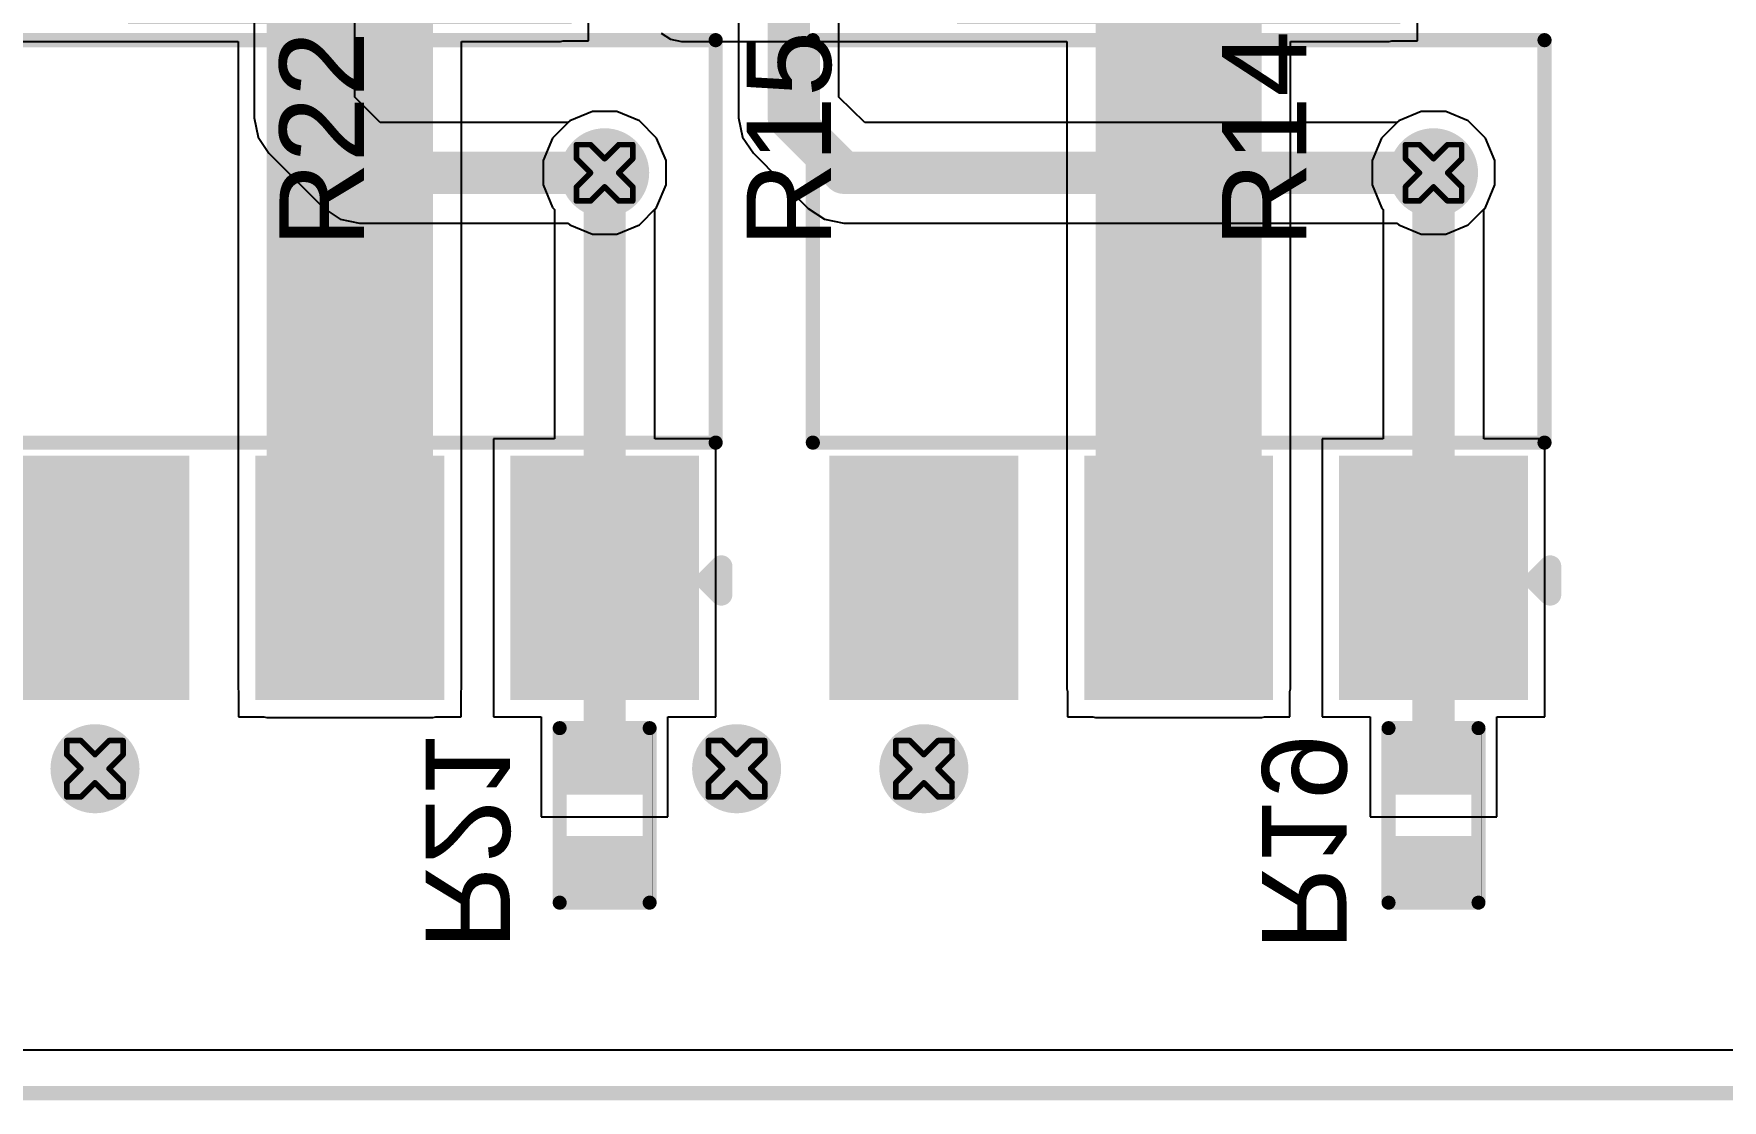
# Model space of a CAD drawing. Header units: inches. Extents: x -1 to 351, y 0 to 83.
# Drawn here: x 11.43 to 26.66, y -0.06 to 9.56 of the extents above; entities that cross this region are included whole.
import ezdxf

# ---------------------------------------------------------------- set-up
doc = ezdxf.new("R2010")
doc.units = ezdxf.units.IN
for name, color, linetype in [('Board Outline', 216, 'Continuous'), ('Bottom Layer', 5, 'Continuous'), ('Bottom Overlay', 54, 'Continuous'), ('Bottom Paste', 16, 'Continuous'), ('Bottom Solder', 6, 'Continuous'), ('Drill Drawing', 1, 'Continuous'), ('Top Layer', 1, 'Continuous'), ('Top Overlay', 2, 'Continuous'), ('Top Solder', 216, 'Continuous'), ('Via Holes', 16, 'Continuous')]:
    doc.layers.add(name, color=color, linetype=linetype)
doc.styles.add('Arial', font='', dxfattribs={"height": 0.2})
doc.styles.get('Arial').set_extended_font_data('Arial')

# ---------------------------------------------------------------- blocks, each defined once
blk = doc.blocks.new('R___0402_B_28')
at = {"layer": 'Bottom Layer'}
for points in [[(-0.241, 0.318), (-0.241, -0.318), (-0.699, -0.318), (-0.699, 0.318)], [(0.699, 0.318), (0.699, -0.318), (0.241, -0.318), (0.241, 0.318)]]:
    blk.add_hatch(color=5, dxfattribs=at).paths.add_polyline_path(points)
at = {"layer": 'Bottom Paste'}
for points in [[(-0.241, 0.318), (-0.241, -0.318), (-0.699, -0.318), (-0.699, 0.318)], [(0.699, 0.318), (0.699, -0.318), (0.241, -0.318), (0.241, 0.318)]]:
    blk.add_hatch(color=16, dxfattribs=at).paths.add_polyline_path(points)
at = {"layer": 'Bottom Solder'}
for points in [[(-0.186, 0.373), (-0.186, -0.373), (-0.754, -0.373), (-0.754, 0.373)], [(0.754, 0.373), (0.754, -0.373), (0.186, -0.373), (0.186, 0.373)]]:
    blk.add_hatch(color=6, dxfattribs=at).paths.add_polyline_path(points)
at = {"layer": 'Bottom Overlay'}
for points in [[(0.787, 0.406, 0.127, 0.127, 0), (-0.787, 0.406, 0.127, 0.127, 0)], [(-0.787, -0.406, 0.127, 0.127, 0), (-0.787, 0.406, 0.127, 0.127, 0)], [(0.787, -0.406, 0.127, 0.127, 0), (0.787, 0.406, 0.127, 0.127, 0)], [(0.813, 0.432, 0.00323, 0.00323, 0), (-0.813, 0.432, 0.00323, 0.00323, 0)], [(0.787, -0.406, 0.127, 0.127, 0), (-0.787, -0.406, 0.127, 0.127, 0)]]:
    blk.add_lwpolyline(points, format="xyseb", dxfattribs=at)
for points in [[(-0.819, 0.406, 0.0635, 0.0635, 1), (-0.756, 0.406, 0.0635, 0.0635, 1)], [(-0.819, 0.406, 0.0635, 0.0635, 1), (-0.756, 0.406, 0.0635, 0.0635, 1)], [(0.756, 0.406, 0.0635, 0.0635, 1), (0.819, 0.406, 0.0635, 0.0635, 1)], [(0.756, 0.406, 0.0635, 0.0635, 1), (0.819, 0.406, 0.0635, 0.0635, 1)], [(-0.814, 0.432, 0.00161, 0.00161, 1), (-0.812, 0.432, 0.00161, 0.00161, 1)], [(0.812, 0.432, 0.00161, 0.00161, 1), (0.814, 0.432, 0.00161, 0.00161, 1)], [(-0.819, -0.406, 0.0635, 0.0635, 1), (-0.756, -0.406, 0.0635, 0.0635, 1)], [(-0.819, -0.406, 0.0635, 0.0635, 1), (-0.756, -0.406, 0.0635, 0.0635, 1)], [(0.756, -0.406, 0.0635, 0.0635, 1), (0.819, -0.406, 0.0635, 0.0635, 1)], [(0.756, -0.406, 0.0635, 0.0635, 1), (0.819, -0.406, 0.0635, 0.0635, 1)]]:
    blk.add_lwpolyline(points, format="xyseb", close=True, dxfattribs=at)
blk = doc.blocks.new('R___0402_B_30')
at = {"layer": 'Bottom Layer'}
for points in [[(-0.241, 0.318), (-0.241, -0.318), (-0.699, -0.318), (-0.699, 0.318)], [(0.699, 0.318), (0.699, -0.318), (0.241, -0.318), (0.241, 0.318)]]:
    blk.add_hatch(color=5, dxfattribs=at).paths.add_polyline_path(points)
at = {"layer": 'Bottom Paste'}
for points in [[(-0.241, 0.318), (-0.241, -0.318), (-0.699, -0.318), (-0.699, 0.318)], [(0.699, 0.318), (0.699, -0.318), (0.241, -0.318), (0.241, 0.318)]]:
    blk.add_hatch(color=16, dxfattribs=at).paths.add_polyline_path(points)
at = {"layer": 'Bottom Solder'}
for points in [[(-0.186, 0.373), (-0.186, -0.373), (-0.754, -0.373), (-0.754, 0.373)], [(0.754, 0.373), (0.754, -0.373), (0.186, -0.373), (0.186, 0.373)]]:
    blk.add_hatch(color=6, dxfattribs=at).paths.add_polyline_path(points)
at = {"layer": 'Bottom Overlay'}
for points in [[(-0.787, -0.406, 0.127, 0.127, 0), (-0.787, 0.406, 0.127, 0.127, 0)], [(0.787, 0.406, 0.127, 0.127, 0), (-0.787, 0.406, 0.127, 0.127, 0)], [(0.787, -0.406, 0.127, 0.127, 0), (0.787, 0.406, 0.127, 0.127, 0)], [(0.813, 0.432, 0.00323, 0.00323, 0), (-0.813, 0.432, 0.00323, 0.00323, 0)], [(0.787, -0.406, 0.127, 0.127, 0), (-0.787, -0.406, 0.127, 0.127, 0)]]:
    blk.add_lwpolyline(points, format="xyseb", dxfattribs=at)
for points in [[(-0.819, 0.406, 0.0635, 0.0635, 1), (-0.756, 0.406, 0.0635, 0.0635, 1)], [(-0.819, 0.406, 0.0635, 0.0635, 1), (-0.756, 0.406, 0.0635, 0.0635, 1)], [(0.756, 0.406, 0.0635, 0.0635, 1), (0.819, 0.406, 0.0635, 0.0635, 1)], [(0.756, 0.406, 0.0635, 0.0635, 1), (0.819, 0.406, 0.0635, 0.0635, 1)], [(-0.814, 0.432, 0.00161, 0.00161, 1), (-0.812, 0.432, 0.00161, 0.00161, 1)], [(0.812, 0.432, 0.00161, 0.00161, 1), (0.814, 0.432, 0.00161, 0.00161, 1)], [(-0.819, -0.406, 0.0635, 0.0635, 1), (-0.756, -0.406, 0.0635, 0.0635, 1)], [(-0.819, -0.406, 0.0635, 0.0635, 1), (-0.756, -0.406, 0.0635, 0.0635, 1)], [(0.756, -0.406, 0.0635, 0.0635, 1), (0.819, -0.406, 0.0635, 0.0635, 1)], [(0.756, -0.406, 0.0635, 0.0635, 1), (0.819, -0.406, 0.0635, 0.0635, 1)]]:
    blk.add_lwpolyline(points, format="xyseb", close=True, dxfattribs=at)
blk = doc.blocks.new('SOT__223_B_46')
at = {"layer": 'Bottom Layer'}
for points in [[(-3.05, 4.05), (-1.55, 4.05), (-1.55, 2.05), (-3.05, 2.05)], [(-0.75, 4.05), (0.75, 4.05), (0.75, 2.05), (-0.75, 2.05)], [(1.55, 4.05), (3.05, 4.05), (3.05, 2.05), (1.55, 2.05)], [(-1.9, -2.05), (1.9, -2.05), (1.9, -4.05), (-1.9, -4.05)]]:
    blk.add_hatch(color=5, dxfattribs=at).paths.add_polyline_path(points)
at = {"layer": 'Bottom Paste'}
for points in [[(-3.05, 4.05), (-1.55, 4.05), (-1.55, 2.05), (-3.05, 2.05)], [(-0.75, 4.05), (0.75, 4.05), (0.75, 2.05), (-0.75, 2.05)], [(1.55, 4.05), (3.05, 4.05), (3.05, 2.05), (1.55, 2.05)], [(-1.9, -2.05), (1.9, -2.05), (1.9, -4.05), (-1.9, -4.05)]]:
    blk.add_hatch(color=16, dxfattribs=at).paths.add_polyline_path(points)
at = {"layer": 'Bottom Solder'}
for points in [[(-3.152, 4.152), (-1.448, 4.152), (-1.448, 1.948), (-3.152, 1.948)], [(-0.852, 4.152), (0.852, 4.152), (0.852, 1.948), (-0.852, 1.948)], [(1.448, 4.152), (3.152, 4.152), (3.152, 1.948), (1.448, 1.948)], [(-2.002, -1.948), (2.002, -1.948), (2.002, -4.152), (-2.002, -4.152)]]:
    blk.add_hatch(color=6, dxfattribs=at).paths.add_polyline_path(points)
at = {"layer": 'Bottom Overlay'}
for points in [[(-3.353, 3.2, 0.2, 0.2, 0), (-3.353, 2.946, 0.2, 0.2, 0)], [(-3.226, 3.073, 0.2, 0.2, 0), (-3.353, 3.2, 0.2, 0.2, 0)], [(-3.226, 3.073, 0.2, 0.2, 0), (-3.353, 2.946, 0.2, 0.2, 0)], [(-3.302, 1.829, 0.127, 0.127, 0), (-3.302, -1.803, 0.127, 0.127, 0)], [(3.302, 1.829, 0.127, 0.127, 0), (-3.302, 1.829, 0.127, 0.127, 0)], [(3.302, 1.829, 0.127, 0.127, 0), (3.302, -1.803, 0.127, 0.127, 0)], [(3.302, -1.803, 0.127, 0.127, 0), (-3.302, -1.803, 0.127, 0.127, 0)]]:
    blk.add_lwpolyline(points, format="xyseb", dxfattribs=at)
for points in [[(-3.403, 3.2, 0.1, 0.1, 1), (-3.303, 3.2, 0.1, 0.1, 1)], [(-3.403, 3.2, 0.1, 0.1, 1), (-3.303, 3.2, 0.1, 0.1, 1)], [(-3.276, 3.073, 0.1, 0.1, 1), (-3.176, 3.073, 0.1, 0.1, 1)], [(-3.276, 3.073, 0.1, 0.1, 1), (-3.176, 3.073, 0.1, 0.1, 1)], [(-3.403, 2.946, 0.1, 0.1, 1), (-3.303, 2.946, 0.1, 0.1, 1)], [(-3.403, 2.946, 0.1, 0.1, 1), (-3.303, 2.946, 0.1, 0.1, 1)], [(-3.334, 1.829, 0.0635, 0.0635, 1), (-3.27, 1.829, 0.0635, 0.0635, 1)], [(-3.334, 1.829, 0.0635, 0.0635, 1), (-3.27, 1.829, 0.0635, 0.0635, 1)], [(3.27, 1.829, 0.0635, 0.0635, 1), (3.334, 1.829, 0.0635, 0.0635, 1)], [(3.27, 1.829, 0.0635, 0.0635, 1), (3.334, 1.829, 0.0635, 0.0635, 1)], [(-3.334, -1.803, 0.0635, 0.0635, 1), (-3.27, -1.803, 0.0635, 0.0635, 1)], [(-3.334, -1.803, 0.0635, 0.0635, 1), (-3.27, -1.803, 0.0635, 0.0635, 1)], [(3.27, -1.803, 0.0635, 0.0635, 1), (3.334, -1.803, 0.0635, 0.0635, 1)], [(3.27, -1.803, 0.0635, 0.0635, 1), (3.334, -1.803, 0.0635, 0.0635, 1)]]:
    blk.add_lwpolyline(points, format="xyseb", close=True, dxfattribs=at)
blk = doc.blocks.new('SOT__223_B_48')
at = {"layer": 'Bottom Layer'}
for points in [[(-3.05, 4.05), (-1.55, 4.05), (-1.55, 2.05), (-3.05, 2.05)], [(-0.75, 4.05), (0.75, 4.05), (0.75, 2.05), (-0.75, 2.05)], [(1.55, 4.05), (3.05, 4.05), (3.05, 2.05), (1.55, 2.05)], [(-1.9, -2.05), (1.9, -2.05), (1.9, -4.05), (-1.9, -4.05)]]:
    blk.add_hatch(color=5, dxfattribs=at).paths.add_polyline_path(points)
at = {"layer": 'Bottom Paste'}
for points in [[(-3.05, 4.05), (-1.55, 4.05), (-1.55, 2.05), (-3.05, 2.05)], [(-0.75, 4.05), (0.75, 4.05), (0.75, 2.05), (-0.75, 2.05)], [(1.55, 4.05), (3.05, 4.05), (3.05, 2.05), (1.55, 2.05)], [(-1.9, -2.05), (1.9, -2.05), (1.9, -4.05), (-1.9, -4.05)]]:
    blk.add_hatch(color=16, dxfattribs=at).paths.add_polyline_path(points)
at = {"layer": 'Bottom Solder'}
for points in [[(-3.152, 4.152), (-1.448, 4.152), (-1.448, 1.948), (-3.152, 1.948)], [(-0.852, 4.152), (0.852, 4.152), (0.852, 1.948), (-0.852, 1.948)], [(1.448, 4.152), (3.152, 4.152), (3.152, 1.948), (1.448, 1.948)], [(-2.002, -1.948), (2.002, -1.948), (2.002, -4.152), (-2.002, -4.152)]]:
    blk.add_hatch(color=6, dxfattribs=at).paths.add_polyline_path(points)
at = {"layer": 'Bottom Overlay'}
for points in [[(-3.353, 3.2, 0.2, 0.2, 0), (-3.353, 2.946, 0.2, 0.2, 0)], [(-3.226, 3.073, 0.2, 0.2, 0), (-3.353, 3.2, 0.2, 0.2, 0)], [(-3.226, 3.073, 0.2, 0.2, 0), (-3.353, 2.946, 0.2, 0.2, 0)], [(-3.302, 1.829, 0.127, 0.127, 0), (-3.302, -1.803, 0.127, 0.127, 0)], [(3.302, 1.829, 0.127, 0.127, 0), (-3.302, 1.829, 0.127, 0.127, 0)], [(3.302, 1.829, 0.127, 0.127, 0), (3.302, -1.803, 0.127, 0.127, 0)], [(3.302, -1.803, 0.127, 0.127, 0), (-3.302, -1.803, 0.127, 0.127, 0)]]:
    blk.add_lwpolyline(points, format="xyseb", dxfattribs=at)
for points in [[(-3.403, 3.2, 0.1, 0.1, 1), (-3.303, 3.2, 0.1, 0.1, 1)], [(-3.403, 3.2, 0.1, 0.1, 1), (-3.303, 3.2, 0.1, 0.1, 1)], [(-3.276, 3.073, 0.1, 0.1, 1), (-3.176, 3.073, 0.1, 0.1, 1)], [(-3.276, 3.073, 0.1, 0.1, 1), (-3.176, 3.073, 0.1, 0.1, 1)], [(-3.403, 2.946, 0.1, 0.1, 1), (-3.303, 2.946, 0.1, 0.1, 1)], [(-3.403, 2.946, 0.1, 0.1, 1), (-3.303, 2.946, 0.1, 0.1, 1)], [(-3.334, 1.829, 0.0635, 0.0635, 1), (-3.27, 1.829, 0.0635, 0.0635, 1)], [(-3.334, 1.829, 0.0635, 0.0635, 1), (-3.27, 1.829, 0.0635, 0.0635, 1)], [(3.27, 1.829, 0.0635, 0.0635, 1), (3.334, 1.829, 0.0635, 0.0635, 1)], [(3.27, 1.829, 0.0635, 0.0635, 1), (3.334, 1.829, 0.0635, 0.0635, 1)], [(-3.334, -1.803, 0.0635, 0.0635, 1), (-3.27, -1.803, 0.0635, 0.0635, 1)], [(-3.334, -1.803, 0.0635, 0.0635, 1), (-3.27, -1.803, 0.0635, 0.0635, 1)], [(3.27, -1.803, 0.0635, 0.0635, 1), (3.334, -1.803, 0.0635, 0.0635, 1)], [(3.27, -1.803, 0.0635, 0.0635, 1), (3.334, -1.803, 0.0635, 0.0635, 1)]]:
    blk.add_lwpolyline(points, format="xyseb", close=True, dxfattribs=at)

msp = doc.modelspace()

# ---------------------------------------------------------------- hatches: boundary and pattern name
at = {"layer": 'Bottom Layer'}
for points in [[(13.528, 11.75), (13.528, 3.65), (15.028, 3.65), (15.028, 11.75)], [(21.009, 11.75), (21.009, 3.65), (22.509, 3.65), (22.509, 11.75)]]:
    msp.add_hatch(color=5, dxfattribs=at).paths.add_polyline_path(points)
h = msp.add_hatch(color=5, dxfattribs=at)
edge = h.paths.add_edge_path()
edge.add_arc((16.578, 8.306), 0.3, 0, 360)
h = msp.add_hatch(color=5, dxfattribs=at)
edge = h.paths.add_edge_path()
edge.add_arc((24.059, 8.306), 0.3, 0, 360)
h = msp.add_hatch(color=5, dxfattribs=at)
edge = h.paths.add_edge_path()
edge.add_arc((11.978, 2.928), 0.3, 0, 360)
h = msp.add_hatch(color=5, dxfattribs=at)
edge = h.paths.add_edge_path()
edge.add_arc((17.769, 2.928), 0.3, 0, 360)
h = msp.add_hatch(color=5, dxfattribs=at)
edge = h.paths.add_edge_path()
edge.add_arc((19.459, 2.928), 0.3, 0, 360)
at = {"layer": 'Bottom Solder'}
h = msp.add_hatch(color=6, dxfattribs=at)
edge = h.paths.add_edge_path()
edge.add_arc((16.578, 8.306), 0.402, 0, 360)
h = msp.add_hatch(color=6, dxfattribs=at)
edge = h.paths.add_edge_path()
edge.add_arc((24.059, 8.306), 0.402, 0, 360)
h = msp.add_hatch(color=6, dxfattribs=at)
edge = h.paths.add_edge_path()
edge.add_arc((11.978, 2.928), 0.402, 0, 360)
h = msp.add_hatch(color=6, dxfattribs=at)
edge = h.paths.add_edge_path()
edge.add_arc((17.769, 2.928), 0.402, 0, 360)
h = msp.add_hatch(color=6, dxfattribs=at)
edge = h.paths.add_edge_path()
edge.add_arc((19.459, 2.928), 0.402, 0, 360)
at = {"layer": 'Top Layer'}
h = msp.add_hatch(color=1, dxfattribs=at)
edge = h.paths.add_edge_path()
edge.add_arc((16.578, 8.306), 0.3, 0, 360)
h = msp.add_hatch(color=1, dxfattribs=at)
edge = h.paths.add_edge_path()
edge.add_arc((24.059, 8.306), 0.3, 0, 360)
h = msp.add_hatch(color=1, dxfattribs=at)
edge = h.paths.add_edge_path()
edge.add_arc((11.978, 2.928), 0.3, 0, 360)
h = msp.add_hatch(color=1, dxfattribs=at)
edge = h.paths.add_edge_path()
edge.add_arc((17.769, 2.928), 0.3, 0, 360)
h = msp.add_hatch(color=1, dxfattribs=at)
edge = h.paths.add_edge_path()
edge.add_arc((19.459, 2.928), 0.3, 0, 360)
at = {"layer": 'Top Solder'}
h = msp.add_hatch(color=216, dxfattribs=at)
edge = h.paths.add_edge_path()
edge.add_arc((16.578, 8.306), 0.402, 0, 360)
h = msp.add_hatch(color=216, dxfattribs=at)
edge = h.paths.add_edge_path()
edge.add_arc((24.059, 8.306), 0.402, 0, 360)
h = msp.add_hatch(color=216, dxfattribs=at)
edge = h.paths.add_edge_path()
edge.add_arc((11.978, 2.928), 0.402, 0, 360)
h = msp.add_hatch(color=216, dxfattribs=at)
edge = h.paths.add_edge_path()
edge.add_arc((17.769, 2.928), 0.402, 0, 360)
h = msp.add_hatch(color=216, dxfattribs=at)
edge = h.paths.add_edge_path()
edge.add_arc((19.459, 2.928), 0.402, 0, 360)
at = {"layer": 'Via Holes'}
h = msp.add_hatch(color=7, dxfattribs=at)
edge = h.paths.add_edge_path()
edge.add_arc((16.578, 8.306), 0.15, 0, 360)
h = msp.add_hatch(color=7, dxfattribs=at)
edge = h.paths.add_edge_path()
edge.add_arc((24.059, 8.306), 0.15, 0, 360)
h = msp.add_hatch(color=7, dxfattribs=at)
edge = h.paths.add_edge_path()
edge.add_arc((11.978, 2.928), 0.15, 0, 360)
h = msp.add_hatch(color=7, dxfattribs=at)
edge = h.paths.add_edge_path()
edge.add_arc((17.769, 2.928), 0.15, 0, 360)
h = msp.add_hatch(color=7, dxfattribs=at)
edge = h.paths.add_edge_path()
edge.add_arc((19.459, 2.928), 0.15, 0, 360)

# ---------------------------------------------------------------- linework, layer by layer
at = {"layer": 'Board Outline'}
msp.add_lwpolyline([(0, 0, 0.127, 0.127, 0), (97.003, 0, 0.127, 0.127, 0)], format="xyseb", dxfattribs=at)
at = {"layer": 'Bottom Layer'}
for p, q in [((16.432, 9.496), (16.432, 9.725)), ((23.913, 9.496), (23.913, 9.725)), ((8.78, 9.491), (13.269, 9.491)), ((13.269, 9.491), (13.269, 3.65)), ((15.287, 3.65), (15.287, 9.491)), ((15.287, 9.491), (16.178, 9.491)), ((16.178, 9.491), (16.203, 9.496)), ((16.203, 9.496), (16.432, 9.496)), ((17.089, 9.567), (17.173, 9.511)), ((17.173, 9.511), (17.272, 9.491)), ((17.272, 9.491), (20.75, 9.491)), ((20.75, 9.491), (20.75, 3.65)), ((22.768, 3.65), (22.768, 9.491)), ((22.768, 9.491), (23.659, 9.491)), ((23.659, 9.491), (23.684, 9.496)), ((23.684, 9.496), (23.913, 9.496)), ((16.467, 8.86), (16.264, 8.775)), ((16.688, 8.86), (16.467, 8.86)), ((16.892, 8.775), (16.688, 8.86)), ((23.949, 8.86), (23.746, 8.775)), ((24.17, 8.86), (23.949, 8.86)), ((24.373, 8.775), (24.17, 8.86)), ((16.264, 8.775), (16.108, 8.62)), ((17.047, 8.62), (16.892, 8.775)), ((23.746, 8.775), (23.59, 8.62)), ((24.529, 8.62), (24.373, 8.775)), ((16.108, 8.62), (16.024, 8.416)), ((17.132, 8.416), (17.047, 8.62)), ((23.59, 8.62), (23.505, 8.416)), ((24.613, 8.416), (24.529, 8.62)), ((16.024, 8.416), (16.024, 8.196)), ((17.132, 8.196), (17.132, 8.416)), ((23.505, 8.416), (23.505, 8.196)), ((24.613, 8.196), (24.613, 8.416)), ((16.024, 8.196), (16.108, 7.992)), ((17.047, 7.992), (17.132, 8.196)), ((23.505, 8.196), (23.59, 7.992)), ((24.529, 7.992), (24.613, 8.196)), ((16.108, 7.992), (16.124, 7.976)), ((16.124, 7.976), (16.124, 5.904)), ((17.031, 7.976), (17.047, 7.992)), ((17.031, 5.904), (17.031, 7.976)), ((23.59, 7.992), (23.606, 7.976)), ((23.606, 7.976), (23.606, 5.904)), ((24.513, 7.976), (24.529, 7.992)), ((24.513, 5.904), (24.513, 7.976)), ((16.124, 5.904), (15.574, 5.904)), ((15.574, 5.904), (15.574, 3.396)), ((17.582, 5.904), (17.031, 5.904)), ((17.582, 3.396), (17.582, 5.904)), ((23.606, 5.904), (23.055, 5.904)), ((23.055, 5.904), (23.055, 3.396)), ((25.063, 5.904), (24.513, 5.904)), ((25.063, 3.396), (25.063, 5.904)), ((13.269, 3.65), (13.274, 3.625)), ((13.274, 3.625), (13.274, 3.396)), ((15.282, 3.625), (15.287, 3.65)), ((15.282, 3.396), (15.282, 3.625)), ((20.75, 3.65), (20.755, 3.625)), ((20.755, 3.625), (20.755, 3.396)), ((22.763, 3.625), (22.768, 3.65)), ((22.763, 3.396), (22.763, 3.625)), ((13.274, 3.396), (13.503, 3.396)), ((13.503, 3.396), (13.528, 3.391)), ((13.528, 3.391), (15.028, 3.391)), ((15.028, 3.391), (15.053, 3.396)), ((15.053, 3.396), (15.282, 3.396)), ((15.574, 3.396), (16.006, 3.396)), ((16.006, 3.396), (16.006, 2.494)), ((17.149, 2.494), (17.149, 3.396)), ((17.149, 3.396), (17.582, 3.396)), ((20.755, 3.396), (20.984, 3.396)), ((20.984, 3.396), (21.009, 3.391)), ((21.009, 3.391), (22.509, 3.391)), ((22.509, 3.391), (22.534, 3.396)), ((22.534, 3.396), (22.763, 3.396)), ((23.055, 3.396), (23.488, 3.396)), ((23.488, 3.396), (23.488, 2.494)), ((24.631, 2.494), (24.631, 3.396)), ((24.631, 3.396), (25.063, 3.396)), ((16.006, 2.494), (17.149, 2.494)), ((23.488, 2.494), (24.631, 2.494)), ((92.262, 0.388), (0.388, 0.388))]:
    msp.add_line(p, q, dxfattribs=at)
for points in [[(16.578, 4.65, 0.381, 0.381, 0), (16.578, 8.306, 0.381, 0.381, 0)], [(24.059, 4.65, 0.381, 0.381, 0), (24.059, 8.306, 0.381, 0.381, 0)], [(16.578, 2.976, 0.381, 0.381, 0), (16.578, 4.65, 0.381, 0.381, 0)], [(24.059, 2.976, 0.381, 0.381, 0), (24.059, 4.65, 0.381, 0.381, 0)]]:
    msp.add_lwpolyline(points, format="xyseb", dxfattribs=at)
for points in [[(16.482, 8.306, 0.191, 0.191, 1), (16.673, 8.306, 0.191, 0.191, 1)], [(23.964, 8.306, 0.191, 0.191, 1), (24.155, 8.306, 0.191, 0.191, 1)], [(16.482, 4.65, 0.191, 0.191, 1), (16.673, 4.65, 0.191, 0.191, 1)], [(16.482, 4.65, 0.191, 0.191, 1), (16.673, 4.65, 0.191, 0.191, 1)], [(23.964, 4.65, 0.191, 0.191, 1), (24.155, 4.65, 0.191, 0.191, 1)], [(23.964, 4.65, 0.191, 0.191, 1), (24.155, 4.65, 0.191, 0.191, 1)], [(16.482, 2.976, 0.191, 0.191, 1), (16.673, 2.976, 0.191, 0.191, 1)], [(23.964, 2.976, 0.191, 0.191, 1), (24.155, 2.976, 0.191, 0.191, 1)]]:
    msp.add_lwpolyline(points, format="xyseb", close=True, dxfattribs=at)
at = {"layer": 'Drill Drawing'}
for points in [[(16.324, 8.433, 0.0508, 0.0508, 0), (16.324, 8.56, 0.0508, 0.0508, 0)], [(16.324, 8.56, 0.0508, 0.0508, 0), (16.451, 8.56, 0.0508, 0.0508, 0)], [(16.451, 8.56, 0.0508, 0.0508, 0), (16.578, 8.433, 0.0508, 0.0508, 0)], [(16.578, 8.433, 0.0508, 0.0508, 0), (16.705, 8.56, 0.0508, 0.0508, 0)], [(16.705, 8.56, 0.0508, 0.0508, 0), (16.832, 8.56, 0.0508, 0.0508, 0)], [(16.832, 8.433, 0.0508, 0.0508, 0), (16.832, 8.56, 0.0508, 0.0508, 0)], [(23.805, 8.433, 0.0508, 0.0508, 0), (23.805, 8.56, 0.0508, 0.0508, 0)], [(23.805, 8.56, 0.0508, 0.0508, 0), (23.932, 8.56, 0.0508, 0.0508, 0)], [(23.932, 8.56, 0.0508, 0.0508, 0), (24.059, 8.433, 0.0508, 0.0508, 0)], [(24.059, 8.433, 0.0508, 0.0508, 0), (24.186, 8.56, 0.0508, 0.0508, 0)], [(24.186, 8.56, 0.0508, 0.0508, 0), (24.313, 8.56, 0.0508, 0.0508, 0)], [(24.313, 8.433, 0.0508, 0.0508, 0), (24.313, 8.56, 0.0508, 0.0508, 0)], [(16.324, 8.433, 0.0508, 0.0508, 0), (16.451, 8.306, 0.0508, 0.0508, 0)], [(16.705, 8.306, 0.0508, 0.0508, 0), (16.832, 8.433, 0.0508, 0.0508, 0)], [(23.805, 8.433, 0.0508, 0.0508, 0), (23.932, 8.306, 0.0508, 0.0508, 0)], [(24.186, 8.306, 0.0508, 0.0508, 0), (24.313, 8.433, 0.0508, 0.0508, 0)], [(16.324, 8.179, 0.0508, 0.0508, 0), (16.451, 8.306, 0.0508, 0.0508, 0)], [(16.705, 8.306, 0.0508, 0.0508, 0), (16.832, 8.179, 0.0508, 0.0508, 0)], [(23.805, 8.179, 0.0508, 0.0508, 0), (23.932, 8.306, 0.0508, 0.0508, 0)], [(24.186, 8.306, 0.0508, 0.0508, 0), (24.313, 8.179, 0.0508, 0.0508, 0)], [(16.324, 8.052, 0.0508, 0.0508, 0), (16.324, 8.179, 0.0508, 0.0508, 0)], [(16.324, 8.052, 0.0508, 0.0508, 0), (16.451, 8.052, 0.0508, 0.0508, 0)], [(16.451, 8.052, 0.0508, 0.0508, 0), (16.578, 8.179, 0.0508, 0.0508, 0)], [(16.578, 8.179, 0.0508, 0.0508, 0), (16.705, 8.052, 0.0508, 0.0508, 0)], [(16.705, 8.052, 0.0508, 0.0508, 0), (16.832, 8.052, 0.0508, 0.0508, 0)], [(16.832, 8.052, 0.0508, 0.0508, 0), (16.832, 8.179, 0.0508, 0.0508, 0)], [(23.805, 8.052, 0.0508, 0.0508, 0), (23.805, 8.179, 0.0508, 0.0508, 0)], [(23.805, 8.052, 0.0508, 0.0508, 0), (23.932, 8.052, 0.0508, 0.0508, 0)], [(23.932, 8.052, 0.0508, 0.0508, 0), (24.059, 8.179, 0.0508, 0.0508, 0)], [(24.059, 8.179, 0.0508, 0.0508, 0), (24.186, 8.052, 0.0508, 0.0508, 0)], [(24.186, 8.052, 0.0508, 0.0508, 0), (24.313, 8.052, 0.0508, 0.0508, 0)], [(24.313, 8.052, 0.0508, 0.0508, 0), (24.313, 8.179, 0.0508, 0.0508, 0)], [(11.724, 3.055, 0.0508, 0.0508, 0), (11.724, 3.182, 0.0508, 0.0508, 0)], [(11.724, 3.182, 0.0508, 0.0508, 0), (11.851, 3.182, 0.0508, 0.0508, 0)], [(11.851, 3.182, 0.0508, 0.0508, 0), (11.978, 3.055, 0.0508, 0.0508, 0)], [(11.978, 3.055, 0.0508, 0.0508, 0), (12.105, 3.182, 0.0508, 0.0508, 0)], [(12.105, 3.182, 0.0508, 0.0508, 0), (12.232, 3.182, 0.0508, 0.0508, 0)], [(12.232, 3.055, 0.0508, 0.0508, 0), (12.232, 3.182, 0.0508, 0.0508, 0)], [(17.515, 3.055, 0.0508, 0.0508, 0), (17.515, 3.182, 0.0508, 0.0508, 0)], [(17.515, 3.182, 0.0508, 0.0508, 0), (17.642, 3.182, 0.0508, 0.0508, 0)], [(17.642, 3.182, 0.0508, 0.0508, 0), (17.769, 3.055, 0.0508, 0.0508, 0)], [(17.769, 3.055, 0.0508, 0.0508, 0), (17.896, 3.182, 0.0508, 0.0508, 0)], [(17.896, 3.182, 0.0508, 0.0508, 0), (18.023, 3.182, 0.0508, 0.0508, 0)], [(18.023, 3.055, 0.0508, 0.0508, 0), (18.023, 3.182, 0.0508, 0.0508, 0)], [(19.205, 3.055, 0.0508, 0.0508, 0), (19.205, 3.182, 0.0508, 0.0508, 0)], [(19.205, 3.182, 0.0508, 0.0508, 0), (19.332, 3.182, 0.0508, 0.0508, 0)], [(19.332, 3.182, 0.0508, 0.0508, 0), (19.459, 3.055, 0.0508, 0.0508, 0)], [(19.459, 3.055, 0.0508, 0.0508, 0), (19.586, 3.182, 0.0508, 0.0508, 0)], [(19.586, 3.182, 0.0508, 0.0508, 0), (19.713, 3.182, 0.0508, 0.0508, 0)], [(19.713, 3.055, 0.0508, 0.0508, 0), (19.713, 3.182, 0.0508, 0.0508, 0)], [(11.724, 3.055, 0.0508, 0.0508, 0), (11.851, 2.928, 0.0508, 0.0508, 0)], [(12.105, 2.928, 0.0508, 0.0508, 0), (12.232, 3.055, 0.0508, 0.0508, 0)], [(17.515, 3.055, 0.0508, 0.0508, 0), (17.642, 2.928, 0.0508, 0.0508, 0)], [(17.896, 2.928, 0.0508, 0.0508, 0), (18.023, 3.055, 0.0508, 0.0508, 0)], [(19.205, 3.055, 0.0508, 0.0508, 0), (19.332, 2.928, 0.0508, 0.0508, 0)], [(19.586, 2.928, 0.0508, 0.0508, 0), (19.713, 3.055, 0.0508, 0.0508, 0)], [(11.724, 2.801, 0.0508, 0.0508, 0), (11.851, 2.928, 0.0508, 0.0508, 0)], [(12.105, 2.928, 0.0508, 0.0508, 0), (12.232, 2.801, 0.0508, 0.0508, 0)], [(17.515, 2.801, 0.0508, 0.0508, 0), (17.642, 2.928, 0.0508, 0.0508, 0)], [(17.896, 2.928, 0.0508, 0.0508, 0), (18.023, 2.801, 0.0508, 0.0508, 0)], [(19.205, 2.801, 0.0508, 0.0508, 0), (19.332, 2.928, 0.0508, 0.0508, 0)], [(19.586, 2.928, 0.0508, 0.0508, 0), (19.713, 2.801, 0.0508, 0.0508, 0)], [(11.724, 2.674, 0.0508, 0.0508, 0), (11.724, 2.801, 0.0508, 0.0508, 0)], [(11.851, 2.674, 0.0508, 0.0508, 0), (11.978, 2.801, 0.0508, 0.0508, 0)], [(11.978, 2.801, 0.0508, 0.0508, 0), (12.105, 2.674, 0.0508, 0.0508, 0)], [(12.232, 2.674, 0.0508, 0.0508, 0), (12.232, 2.801, 0.0508, 0.0508, 0)], [(17.515, 2.674, 0.0508, 0.0508, 0), (17.515, 2.801, 0.0508, 0.0508, 0)], [(17.642, 2.674, 0.0508, 0.0508, 0), (17.769, 2.801, 0.0508, 0.0508, 0)], [(17.769, 2.801, 0.0508, 0.0508, 0), (17.896, 2.674, 0.0508, 0.0508, 0)], [(18.023, 2.674, 0.0508, 0.0508, 0), (18.023, 2.801, 0.0508, 0.0508, 0)], [(19.205, 2.674, 0.0508, 0.0508, 0), (19.205, 2.801, 0.0508, 0.0508, 0)], [(19.332, 2.674, 0.0508, 0.0508, 0), (19.459, 2.801, 0.0508, 0.0508, 0)], [(19.459, 2.801, 0.0508, 0.0508, 0), (19.586, 2.674, 0.0508, 0.0508, 0)], [(19.713, 2.674, 0.0508, 0.0508, 0), (19.713, 2.801, 0.0508, 0.0508, 0)], [(11.724, 2.674, 0.0508, 0.0508, 0), (11.851, 2.674, 0.0508, 0.0508, 0)], [(12.105, 2.674, 0.0508, 0.0508, 0), (12.232, 2.674, 0.0508, 0.0508, 0)], [(17.515, 2.674, 0.0508, 0.0508, 0), (17.642, 2.674, 0.0508, 0.0508, 0)], [(17.896, 2.674, 0.0508, 0.0508, 0), (18.023, 2.674, 0.0508, 0.0508, 0)], [(19.205, 2.674, 0.0508, 0.0508, 0), (19.332, 2.674, 0.0508, 0.0508, 0)], [(19.586, 2.674, 0.0508, 0.0508, 0), (19.713, 2.674, 0.0508, 0.0508, 0)]]:
    msp.add_lwpolyline(points, format="xyseb", dxfattribs=at)
for points in [[(16.311, 8.56, 0.0254, 0.0254, 1), (16.336, 8.56, 0.0254, 0.0254, 1)], [(16.311, 8.56, 0.0254, 0.0254, 1), (16.336, 8.56, 0.0254, 0.0254, 1)], [(16.438, 8.56, 0.0254, 0.0254, 1), (16.463, 8.56, 0.0254, 0.0254, 1)], [(16.438, 8.56, 0.0254, 0.0254, 1), (16.463, 8.56, 0.0254, 0.0254, 1)], [(16.692, 8.56, 0.0254, 0.0254, 1), (16.717, 8.56, 0.0254, 0.0254, 1)], [(16.692, 8.56, 0.0254, 0.0254, 1), (16.717, 8.56, 0.0254, 0.0254, 1)], [(16.819, 8.56, 0.0254, 0.0254, 1), (16.844, 8.56, 0.0254, 0.0254, 1)], [(16.819, 8.56, 0.0254, 0.0254, 1), (16.844, 8.56, 0.0254, 0.0254, 1)], [(23.793, 8.56, 0.0254, 0.0254, 1), (23.818, 8.56, 0.0254, 0.0254, 1)], [(23.793, 8.56, 0.0254, 0.0254, 1), (23.818, 8.56, 0.0254, 0.0254, 1)], [(23.92, 8.56, 0.0254, 0.0254, 1), (23.945, 8.56, 0.0254, 0.0254, 1)], [(23.92, 8.56, 0.0254, 0.0254, 1), (23.945, 8.56, 0.0254, 0.0254, 1)], [(24.174, 8.56, 0.0254, 0.0254, 1), (24.199, 8.56, 0.0254, 0.0254, 1)], [(24.174, 8.56, 0.0254, 0.0254, 1), (24.199, 8.56, 0.0254, 0.0254, 1)], [(24.301, 8.56, 0.0254, 0.0254, 1), (24.326, 8.56, 0.0254, 0.0254, 1)], [(24.301, 8.56, 0.0254, 0.0254, 1), (24.326, 8.56, 0.0254, 0.0254, 1)], [(16.311, 8.433, 0.0254, 0.0254, 1), (16.336, 8.433, 0.0254, 0.0254, 1)], [(16.311, 8.433, 0.0254, 0.0254, 1), (16.336, 8.433, 0.0254, 0.0254, 1)], [(16.565, 8.433, 0.0254, 0.0254, 1), (16.59, 8.433, 0.0254, 0.0254, 1)], [(16.565, 8.433, 0.0254, 0.0254, 1), (16.59, 8.433, 0.0254, 0.0254, 1)], [(16.819, 8.433, 0.0254, 0.0254, 1), (16.844, 8.433, 0.0254, 0.0254, 1)], [(16.819, 8.433, 0.0254, 0.0254, 1), (16.844, 8.433, 0.0254, 0.0254, 1)], [(23.793, 8.433, 0.0254, 0.0254, 1), (23.818, 8.433, 0.0254, 0.0254, 1)], [(23.793, 8.433, 0.0254, 0.0254, 1), (23.818, 8.433, 0.0254, 0.0254, 1)], [(24.047, 8.433, 0.0254, 0.0254, 1), (24.072, 8.433, 0.0254, 0.0254, 1)], [(24.047, 8.433, 0.0254, 0.0254, 1), (24.072, 8.433, 0.0254, 0.0254, 1)], [(24.301, 8.433, 0.0254, 0.0254, 1), (24.326, 8.433, 0.0254, 0.0254, 1)], [(24.301, 8.433, 0.0254, 0.0254, 1), (24.326, 8.433, 0.0254, 0.0254, 1)], [(16.438, 8.306, 0.0254, 0.0254, 1), (16.463, 8.306, 0.0254, 0.0254, 1)], [(16.438, 8.306, 0.0254, 0.0254, 1), (16.463, 8.306, 0.0254, 0.0254, 1)], [(16.692, 8.306, 0.0254, 0.0254, 1), (16.717, 8.306, 0.0254, 0.0254, 1)], [(16.692, 8.306, 0.0254, 0.0254, 1), (16.717, 8.306, 0.0254, 0.0254, 1)], [(23.92, 8.306, 0.0254, 0.0254, 1), (23.945, 8.306, 0.0254, 0.0254, 1)], [(23.92, 8.306, 0.0254, 0.0254, 1), (23.945, 8.306, 0.0254, 0.0254, 1)], [(24.174, 8.306, 0.0254, 0.0254, 1), (24.199, 8.306, 0.0254, 0.0254, 1)], [(24.174, 8.306, 0.0254, 0.0254, 1), (24.199, 8.306, 0.0254, 0.0254, 1)], [(16.311, 8.179, 0.0254, 0.0254, 1), (16.336, 8.179, 0.0254, 0.0254, 1)], [(16.311, 8.179, 0.0254, 0.0254, 1), (16.336, 8.179, 0.0254, 0.0254, 1)], [(16.311, 8.052, 0.0254, 0.0254, 1), (16.336, 8.052, 0.0254, 0.0254, 1)], [(16.311, 8.052, 0.0254, 0.0254, 1), (16.336, 8.052, 0.0254, 0.0254, 1)], [(16.438, 8.052, 0.0254, 0.0254, 1), (16.463, 8.052, 0.0254, 0.0254, 1)], [(16.438, 8.052, 0.0254, 0.0254, 1), (16.463, 8.052, 0.0254, 0.0254, 1)], [(16.565, 8.179, 0.0254, 0.0254, 1), (16.59, 8.179, 0.0254, 0.0254, 1)], [(16.565, 8.179, 0.0254, 0.0254, 1), (16.59, 8.179, 0.0254, 0.0254, 1)], [(16.692, 8.052, 0.0254, 0.0254, 1), (16.717, 8.052, 0.0254, 0.0254, 1)], [(16.692, 8.052, 0.0254, 0.0254, 1), (16.717, 8.052, 0.0254, 0.0254, 1)], [(16.819, 8.179, 0.0254, 0.0254, 1), (16.844, 8.179, 0.0254, 0.0254, 1)], [(16.819, 8.179, 0.0254, 0.0254, 1), (16.844, 8.179, 0.0254, 0.0254, 1)], [(16.819, 8.052, 0.0254, 0.0254, 1), (16.844, 8.052, 0.0254, 0.0254, 1)], [(16.819, 8.052, 0.0254, 0.0254, 1), (16.844, 8.052, 0.0254, 0.0254, 1)], [(23.793, 8.179, 0.0254, 0.0254, 1), (23.818, 8.179, 0.0254, 0.0254, 1)], [(23.793, 8.179, 0.0254, 0.0254, 1), (23.818, 8.179, 0.0254, 0.0254, 1)], [(23.793, 8.052, 0.0254, 0.0254, 1), (23.818, 8.052, 0.0254, 0.0254, 1)], [(23.793, 8.052, 0.0254, 0.0254, 1), (23.818, 8.052, 0.0254, 0.0254, 1)], [(23.92, 8.052, 0.0254, 0.0254, 1), (23.945, 8.052, 0.0254, 0.0254, 1)], [(23.92, 8.052, 0.0254, 0.0254, 1), (23.945, 8.052, 0.0254, 0.0254, 1)], [(24.047, 8.179, 0.0254, 0.0254, 1), (24.072, 8.179, 0.0254, 0.0254, 1)], [(24.047, 8.179, 0.0254, 0.0254, 1), (24.072, 8.179, 0.0254, 0.0254, 1)], [(24.174, 8.052, 0.0254, 0.0254, 1), (24.199, 8.052, 0.0254, 0.0254, 1)], [(24.174, 8.052, 0.0254, 0.0254, 1), (24.199, 8.052, 0.0254, 0.0254, 1)], [(24.301, 8.179, 0.0254, 0.0254, 1), (24.326, 8.179, 0.0254, 0.0254, 1)], [(24.301, 8.179, 0.0254, 0.0254, 1), (24.326, 8.179, 0.0254, 0.0254, 1)], [(24.301, 8.052, 0.0254, 0.0254, 1), (24.326, 8.052, 0.0254, 0.0254, 1)], [(24.301, 8.052, 0.0254, 0.0254, 1), (24.326, 8.052, 0.0254, 0.0254, 1)], [(11.711, 3.182, 0.0254, 0.0254, 1), (11.736, 3.182, 0.0254, 0.0254, 1)], [(11.711, 3.182, 0.0254, 0.0254, 1), (11.736, 3.182, 0.0254, 0.0254, 1)], [(11.838, 3.182, 0.0254, 0.0254, 1), (11.863, 3.182, 0.0254, 0.0254, 1)], [(11.838, 3.182, 0.0254, 0.0254, 1), (11.863, 3.182, 0.0254, 0.0254, 1)], [(12.092, 3.182, 0.0254, 0.0254, 1), (12.117, 3.182, 0.0254, 0.0254, 1)], [(12.092, 3.182, 0.0254, 0.0254, 1), (12.117, 3.182, 0.0254, 0.0254, 1)], [(12.219, 3.182, 0.0254, 0.0254, 1), (12.244, 3.182, 0.0254, 0.0254, 1)], [(12.219, 3.182, 0.0254, 0.0254, 1), (12.244, 3.182, 0.0254, 0.0254, 1)], [(17.502, 3.182, 0.0254, 0.0254, 1), (17.527, 3.182, 0.0254, 0.0254, 1)], [(17.502, 3.182, 0.0254, 0.0254, 1), (17.527, 3.182, 0.0254, 0.0254, 1)], [(17.629, 3.182, 0.0254, 0.0254, 1), (17.654, 3.182, 0.0254, 0.0254, 1)], [(17.629, 3.182, 0.0254, 0.0254, 1), (17.654, 3.182, 0.0254, 0.0254, 1)], [(17.883, 3.182, 0.0254, 0.0254, 1), (17.908, 3.182, 0.0254, 0.0254, 1)], [(17.883, 3.182, 0.0254, 0.0254, 1), (17.908, 3.182, 0.0254, 0.0254, 1)], [(18.01, 3.182, 0.0254, 0.0254, 1), (18.035, 3.182, 0.0254, 0.0254, 1)], [(18.01, 3.182, 0.0254, 0.0254, 1), (18.035, 3.182, 0.0254, 0.0254, 1)], [(19.193, 3.182, 0.0254, 0.0254, 1), (19.218, 3.182, 0.0254, 0.0254, 1)], [(19.193, 3.182, 0.0254, 0.0254, 1), (19.218, 3.182, 0.0254, 0.0254, 1)], [(19.32, 3.182, 0.0254, 0.0254, 1), (19.345, 3.182, 0.0254, 0.0254, 1)], [(19.32, 3.182, 0.0254, 0.0254, 1), (19.345, 3.182, 0.0254, 0.0254, 1)], [(19.574, 3.182, 0.0254, 0.0254, 1), (19.599, 3.182, 0.0254, 0.0254, 1)], [(19.574, 3.182, 0.0254, 0.0254, 1), (19.599, 3.182, 0.0254, 0.0254, 1)], [(19.701, 3.182, 0.0254, 0.0254, 1), (19.726, 3.182, 0.0254, 0.0254, 1)], [(19.701, 3.182, 0.0254, 0.0254, 1), (19.726, 3.182, 0.0254, 0.0254, 1)], [(11.711, 3.055, 0.0254, 0.0254, 1), (11.736, 3.055, 0.0254, 0.0254, 1)], [(11.711, 3.055, 0.0254, 0.0254, 1), (11.736, 3.055, 0.0254, 0.0254, 1)], [(11.965, 3.055, 0.0254, 0.0254, 1), (11.99, 3.055, 0.0254, 0.0254, 1)], [(11.965, 3.055, 0.0254, 0.0254, 1), (11.99, 3.055, 0.0254, 0.0254, 1)], [(12.219, 3.055, 0.0254, 0.0254, 1), (12.244, 3.055, 0.0254, 0.0254, 1)], [(12.219, 3.055, 0.0254, 0.0254, 1), (12.244, 3.055, 0.0254, 0.0254, 1)], [(17.502, 3.055, 0.0254, 0.0254, 1), (17.527, 3.055, 0.0254, 0.0254, 1)], [(17.502, 3.055, 0.0254, 0.0254, 1), (17.527, 3.055, 0.0254, 0.0254, 1)], [(17.756, 3.055, 0.0254, 0.0254, 1), (17.781, 3.055, 0.0254, 0.0254, 1)], [(17.756, 3.055, 0.0254, 0.0254, 1), (17.781, 3.055, 0.0254, 0.0254, 1)], [(18.01, 3.055, 0.0254, 0.0254, 1), (18.035, 3.055, 0.0254, 0.0254, 1)], [(18.01, 3.055, 0.0254, 0.0254, 1), (18.035, 3.055, 0.0254, 0.0254, 1)], [(19.193, 3.055, 0.0254, 0.0254, 1), (19.218, 3.055, 0.0254, 0.0254, 1)], [(19.193, 3.055, 0.0254, 0.0254, 1), (19.218, 3.055, 0.0254, 0.0254, 1)], [(19.447, 3.055, 0.0254, 0.0254, 1), (19.472, 3.055, 0.0254, 0.0254, 1)], [(19.447, 3.055, 0.0254, 0.0254, 1), (19.472, 3.055, 0.0254, 0.0254, 1)], [(19.701, 3.055, 0.0254, 0.0254, 1), (19.726, 3.055, 0.0254, 0.0254, 1)], [(19.701, 3.055, 0.0254, 0.0254, 1), (19.726, 3.055, 0.0254, 0.0254, 1)], [(11.838, 2.928, 0.0254, 0.0254, 1), (11.863, 2.928, 0.0254, 0.0254, 1)], [(11.838, 2.928, 0.0254, 0.0254, 1), (11.863, 2.928, 0.0254, 0.0254, 1)], [(12.092, 2.928, 0.0254, 0.0254, 1), (12.117, 2.928, 0.0254, 0.0254, 1)], [(12.092, 2.928, 0.0254, 0.0254, 1), (12.117, 2.928, 0.0254, 0.0254, 1)], [(17.629, 2.928, 0.0254, 0.0254, 1), (17.654, 2.928, 0.0254, 0.0254, 1)], [(17.629, 2.928, 0.0254, 0.0254, 1), (17.654, 2.928, 0.0254, 0.0254, 1)], [(17.883, 2.928, 0.0254, 0.0254, 1), (17.908, 2.928, 0.0254, 0.0254, 1)], [(17.883, 2.928, 0.0254, 0.0254, 1), (17.908, 2.928, 0.0254, 0.0254, 1)], [(19.32, 2.928, 0.0254, 0.0254, 1), (19.345, 2.928, 0.0254, 0.0254, 1)], [(19.32, 2.928, 0.0254, 0.0254, 1), (19.345, 2.928, 0.0254, 0.0254, 1)], [(19.574, 2.928, 0.0254, 0.0254, 1), (19.599, 2.928, 0.0254, 0.0254, 1)], [(19.574, 2.928, 0.0254, 0.0254, 1), (19.599, 2.928, 0.0254, 0.0254, 1)], [(11.711, 2.801, 0.0254, 0.0254, 1), (11.736, 2.801, 0.0254, 0.0254, 1)], [(11.711, 2.801, 0.0254, 0.0254, 1), (11.736, 2.801, 0.0254, 0.0254, 1)], [(11.965, 2.801, 0.0254, 0.0254, 1), (11.99, 2.801, 0.0254, 0.0254, 1)], [(11.965, 2.801, 0.0254, 0.0254, 1), (11.99, 2.801, 0.0254, 0.0254, 1)], [(12.219, 2.801, 0.0254, 0.0254, 1), (12.244, 2.801, 0.0254, 0.0254, 1)], [(12.219, 2.801, 0.0254, 0.0254, 1), (12.244, 2.801, 0.0254, 0.0254, 1)], [(17.502, 2.801, 0.0254, 0.0254, 1), (17.527, 2.801, 0.0254, 0.0254, 1)], [(17.502, 2.801, 0.0254, 0.0254, 1), (17.527, 2.801, 0.0254, 0.0254, 1)], [(17.756, 2.801, 0.0254, 0.0254, 1), (17.781, 2.801, 0.0254, 0.0254, 1)], [(17.756, 2.801, 0.0254, 0.0254, 1), (17.781, 2.801, 0.0254, 0.0254, 1)], [(18.01, 2.801, 0.0254, 0.0254, 1), (18.035, 2.801, 0.0254, 0.0254, 1)], [(18.01, 2.801, 0.0254, 0.0254, 1), (18.035, 2.801, 0.0254, 0.0254, 1)], [(19.193, 2.801, 0.0254, 0.0254, 1), (19.218, 2.801, 0.0254, 0.0254, 1)], [(19.193, 2.801, 0.0254, 0.0254, 1), (19.218, 2.801, 0.0254, 0.0254, 1)], [(19.447, 2.801, 0.0254, 0.0254, 1), (19.472, 2.801, 0.0254, 0.0254, 1)], [(19.447, 2.801, 0.0254, 0.0254, 1), (19.472, 2.801, 0.0254, 0.0254, 1)], [(19.701, 2.801, 0.0254, 0.0254, 1), (19.726, 2.801, 0.0254, 0.0254, 1)], [(19.701, 2.801, 0.0254, 0.0254, 1), (19.726, 2.801, 0.0254, 0.0254, 1)], [(11.711, 2.674, 0.0254, 0.0254, 1), (11.736, 2.674, 0.0254, 0.0254, 1)], [(11.711, 2.674, 0.0254, 0.0254, 1), (11.736, 2.674, 0.0254, 0.0254, 1)], [(11.838, 2.674, 0.0254, 0.0254, 1), (11.863, 2.674, 0.0254, 0.0254, 1)], [(11.838, 2.674, 0.0254, 0.0254, 1), (11.863, 2.674, 0.0254, 0.0254, 1)], [(12.092, 2.674, 0.0254, 0.0254, 1), (12.117, 2.674, 0.0254, 0.0254, 1)], [(12.092, 2.674, 0.0254, 0.0254, 1), (12.117, 2.674, 0.0254, 0.0254, 1)], [(12.219, 2.674, 0.0254, 0.0254, 1), (12.244, 2.674, 0.0254, 0.0254, 1)], [(12.219, 2.674, 0.0254, 0.0254, 1), (12.244, 2.674, 0.0254, 0.0254, 1)], [(17.502, 2.674, 0.0254, 0.0254, 1), (17.527, 2.674, 0.0254, 0.0254, 1)], [(17.502, 2.674, 0.0254, 0.0254, 1), (17.527, 2.674, 0.0254, 0.0254, 1)], [(17.629, 2.674, 0.0254, 0.0254, 1), (17.654, 2.674, 0.0254, 0.0254, 1)], [(17.629, 2.674, 0.0254, 0.0254, 1), (17.654, 2.674, 0.0254, 0.0254, 1)], [(17.883, 2.674, 0.0254, 0.0254, 1), (17.908, 2.674, 0.0254, 0.0254, 1)], [(17.883, 2.674, 0.0254, 0.0254, 1), (17.908, 2.674, 0.0254, 0.0254, 1)], [(18.01, 2.674, 0.0254, 0.0254, 1), (18.035, 2.674, 0.0254, 0.0254, 1)], [(18.01, 2.674, 0.0254, 0.0254, 1), (18.035, 2.674, 0.0254, 0.0254, 1)], [(19.193, 2.674, 0.0254, 0.0254, 1), (19.218, 2.674, 0.0254, 0.0254, 1)], [(19.193, 2.674, 0.0254, 0.0254, 1), (19.218, 2.674, 0.0254, 0.0254, 1)], [(19.32, 2.674, 0.0254, 0.0254, 1), (19.345, 2.674, 0.0254, 0.0254, 1)], [(19.32, 2.674, 0.0254, 0.0254, 1), (19.345, 2.674, 0.0254, 0.0254, 1)], [(19.574, 2.674, 0.0254, 0.0254, 1), (19.599, 2.674, 0.0254, 0.0254, 1)], [(19.574, 2.674, 0.0254, 0.0254, 1), (19.599, 2.674, 0.0254, 0.0254, 1)], [(19.701, 2.674, 0.0254, 0.0254, 1), (19.726, 2.674, 0.0254, 0.0254, 1)], [(19.701, 2.674, 0.0254, 0.0254, 1), (19.726, 2.674, 0.0254, 0.0254, 1)]]:
    msp.add_lwpolyline(points, format="xyseb", close=True, dxfattribs=at)
at = {"layer": 'Top Layer'}
for p, q in [((13.415, 10.193), (13.415, 8.803)), ((14.322, 8.99), (14.322, 10.193)), ((17.787, 10.193), (17.787, 8.803)), ((18.693, 8.99), (18.693, 10.193)), ((14.553, 8.759), (14.322, 8.99)), ((16.467, 8.86), (16.264, 8.775)), ((16.688, 8.86), (16.467, 8.86)), ((16.892, 8.775), (16.688, 8.86)), ((18.925, 8.759), (18.693, 8.99)), ((23.949, 8.86), (23.746, 8.775)), ((24.17, 8.86), (23.949, 8.86)), ((24.373, 8.775), (24.17, 8.86)), ((13.415, 8.803), (13.45, 8.629)), ((16.247, 8.759), (14.553, 8.759)), ((16.264, 8.775), (16.247, 8.759)), ((17.047, 8.62), (16.892, 8.775)), ((17.787, 8.803), (17.821, 8.629)), ((23.729, 8.759), (18.925, 8.759)), ((23.746, 8.775), (23.729, 8.759)), ((24.529, 8.62), (24.373, 8.775)), ((13.45, 8.629), (13.548, 8.482)), ((17.132, 8.416), (17.047, 8.62)), ((17.821, 8.629), (17.92, 8.482)), ((24.613, 8.416), (24.529, 8.62)), ((13.548, 8.482), (14.045, 7.985)), ((17.132, 8.196), (17.132, 8.416)), ((17.92, 8.482), (18.416, 7.985)), ((24.613, 8.196), (24.613, 8.416)), ((17.047, 7.992), (17.132, 8.196)), ((24.529, 7.992), (24.613, 8.196)), ((14.045, 7.985), (14.045, 7.985)), ((14.045, 7.985), (14.192, 7.887)), ((16.892, 7.836), (17.047, 7.992)), ((18.416, 7.985), (18.416, 7.985)), ((18.416, 7.985), (18.563, 7.887)), ((24.373, 7.836), (24.529, 7.992)), ((14.192, 7.887), (14.365, 7.853)), ((14.365, 7.853), (16.247, 7.853)), ((16.247, 7.853), (16.264, 7.836)), ((16.264, 7.836), (16.467, 7.752)), ((16.688, 7.752), (16.892, 7.836)), ((18.563, 7.887), (18.737, 7.853)), ((18.737, 7.853), (23.729, 7.853)), ((23.729, 7.853), (23.746, 7.836)), ((23.746, 7.836), (23.949, 7.752)), ((24.17, 7.752), (24.373, 7.836)), ((16.467, 7.752), (16.688, 7.752)), ((23.949, 7.752), (24.17, 7.752)), ((92.207, 0.388), (0.388, 0.388))]:
    msp.add_line(p, q, dxfattribs=at)
for points in [[(18.24, 8.803, 0.381, 0.381, 0), (18.24, 11.247, 0.381, 0.381, 0)], [(13.868, 8.803, 0.381, 0.381, 0), (13.868, 11.092, 0.381, 0.381, 0)], [(13.868, 8.803, 0.381, 0.381, 0), (14.365, 8.306, 0.381, 0.381, 0)], [(18.24, 8.803, 0.381, 0.381, 0), (18.737, 8.306, 0.381, 0.381, 0)], [(14.365, 8.306, 0.381, 0.381, 0), (16.578, 8.306, 0.381, 0.381, 0)], [(18.737, 8.306, 0.381, 0.381, 0), (24.059, 8.306, 0.381, 0.381, 0)]]:
    msp.add_lwpolyline(points, format="xyseb", dxfattribs=at)
for points in [[(13.773, 8.803, 0.191, 0.191, 1), (13.964, 8.803, 0.191, 0.191, 1)], [(13.773, 8.803, 0.191, 0.191, 1), (13.964, 8.803, 0.191, 0.191, 1)], [(18.145, 8.803, 0.191, 0.191, 1), (18.335, 8.803, 0.191, 0.191, 1)], [(18.145, 8.803, 0.191, 0.191, 1), (18.335, 8.803, 0.191, 0.191, 1)], [(14.27, 8.306, 0.191, 0.191, 1), (14.46, 8.306, 0.191, 0.191, 1)], [(14.27, 8.306, 0.191, 0.191, 1), (14.46, 8.306, 0.191, 0.191, 1)], [(16.482, 8.306, 0.191, 0.191, 1), (16.673, 8.306, 0.191, 0.191, 1)], [(18.642, 8.306, 0.191, 0.191, 1), (18.832, 8.306, 0.191, 0.191, 1)], [(18.642, 8.306, 0.191, 0.191, 1), (18.832, 8.306, 0.191, 0.191, 1)], [(23.964, 8.306, 0.191, 0.191, 1), (24.155, 8.306, 0.191, 0.191, 1)]]:
    msp.add_lwpolyline(points, format="xyseb", close=True, dxfattribs=at)

# ---------------------------------------------------------------- block references
for name, p, rotation in [('SOT__223_B_46', (14.278, 7.7), 180), ('SOT__223_B_48', (21.759, 7.7), 180), ('R___0402_B_28', (16.578, 2.507), 270), ('R___0402_B_30', (24.059, 2.507), 270)]:
    msp.add_blockref(name, p, dxfattribs=dict(rotation=rotation))

# ---------------------------------------------------------------- texts
at = {"layer": 'Bottom Overlay', "style": 'Arial', "text_generation_flag": 2}
for s, p in [('R21', (14.961, 1.296)), ('R19', (22.512, 1.286))]:
    msp.add_text(s, height=0.762, rotation=270, dxfattribs=at).set_placement(p)
at = {"layer": 'Top Overlay', "style": 'Arial'}
for s, p in [('R22', (14.405, 7.632)), ('R15', (18.621, 7.632)), ('R14', (22.911, 7.633))]:
    msp.add_text(s, height=0.762, rotation=90, dxfattribs=at).set_placement(p)

doc.saveas('drawing.dxf')
